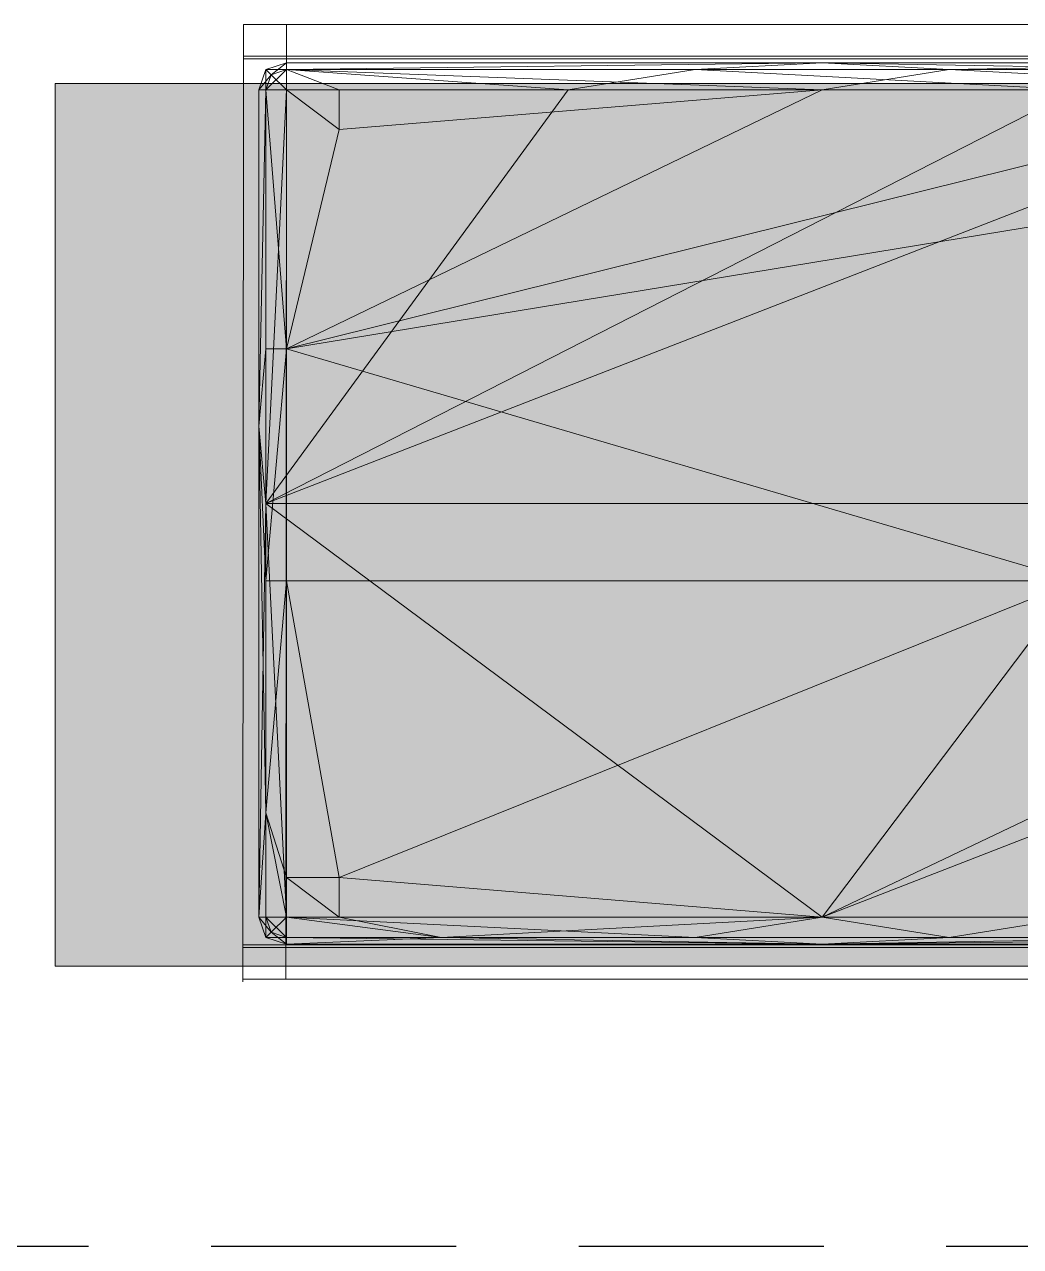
# Model space of a CAD drawing. Header units: millimetres. Extents: x 1.3 to 27.5, y 1.1 to 13.6.
# Drawn here: x 11.243 to 12.26, y 1.939 to 3.185 of the extents above; entities that cross this region are included whole.
import ezdxf

# ---------------------------------------------------------------- set-up
doc = ezdxf.new("R2010")
doc.units = ezdxf.units.MM
doc.linetypes.add('HIDDEN', pattern=[0.375, 0.25, -0.125])
doc.layers.get('0').update_dxf_attribs({"lineweight": 5})
doc.layers.add('U-00-Grafica-AUX', color=252, linetype='HIDDEN')
doc.layers.add('U-00-Mueble-General', color=251, linetype='Continuous', lineweight=9)

# ---------------------------------------------------------------- blocks, each defined once
blk = doc.blocks.new('EQ-MUE-cama 90x200')
blk.add_hatch(color=255).paths.add_polyline_path([(1.9, 0), (1.9, 0.9), (0, 0.9), (0, 0)])
at = {"color": 253}
blk.add_line((0.05, 0), (0.05, 0.9), dxfattribs=at)
blk.add_lwpolyline([(1.9, 0), (1.9, 0.9), (0, 0.9), (0, 0)], close=True)

msp = doc.modelspace()

# ---------------------------------------------------------------- linework, layer by layer
at = {"color": 29, "true_color": 0x4d3128}
for points, invisible_edges in [([(11.4669, 3.185, 0.4743), (11.4669, 3.1501, 0.4716), (11.4669, 3.1528, 0.4743)], 15), ([(11.4669, 3.185, 0.4743), (11.4669, 3.1528, 0.4743), (11.5107, 3.1528, 0.4743)], 12), ([(11.5107, 3.1528, 0.4743), (11.5107, 3.185, 0.4743), (11.4669, 3.185, 0.4743)], 13), ([(11.5107, 3.185, 0.4743), (11.5107, 3.185, 0.3004), (11.4669, 3.185, 0.4743)], 15), ([(11.4669, 3.1501, 0), (11.4669, 3.185, 0), (11.5107, 3.185, 0)], 12), ([(11.5107, 3.185, 0), (11.5107, 3.1501, 0), (11.4669, 3.1501, 0)], 14), ([(11.4669, 3.185, 0.4743), (11.5107, 3.185, 0.3004), (11.5107, 3.185, 0)], 13), ([(11.5107, 3.185, 0), (11.4669, 3.185, 0), (11.4669, 3.185, 0.4743)], 12), ([(11.4669, 3.1501, 0.4716), (11.4669, 3.185, 0.4743), (11.4669, 3.185, 0)], 13), ([(11.4669, 3.185, 0), (11.4669, 3.1501, 0), (11.4669, 3.1501, 0.4716)], 14), ([(11.5107, 3.185, 0.3004), (11.5107, 3.1528, 0.3004), (11.5107, 3.185, 0)], 14), ([(11.5107, 3.1501, 0), (11.5107, 3.185, 0), (11.5107, 3.1528, 0.3004)], 14), ([(11.5107, 3.1528, 0.3004), (11.5107, 3.185, 0.3004), (13.1279, 3.185, 0.3004)], 12), ([(13.1279, 3.185, 0.3004), (13.1279, 3.1528, 0.3004), (11.5107, 3.1528, 0.3004)], 13), ([(11.5107, 3.185, 0.4743), (11.5107, 3.1528, 0.4743), (13.1279, 3.1528, 0.4743)], 13), ([(13.1279, 3.1528, 0.4743), (13.1279, 3.185, 0.4743), (11.5107, 3.185, 0.4743)], 13), ([(11.5107, 3.185, 0.3004), (11.5107, 3.185, 0.4743), (13.1279, 3.185, 0.4743)], 13), ([(13.1279, 3.185, 0.4743), (13.1279, 3.185, 0.3004), (11.5107, 3.185, 0.3004)], 13), ([(11.5107, 3.1501, 0.4716), (11.4669, 3.1501, 0.4716), (11.4664, 2.2463, 0.4716)], 12), ([(11.4664, 2.2463, 0.4716), (11.5101, 2.2463, 0.4716), (11.5107, 3.1501, 0.4716)], 12), ([(11.4664, 2.2087, 0.3031), (11.4664, 2.2463, 0.4716), (11.4669, 3.1501, 0.4716)], 13), ([(11.5101, 2.2463, 0), (11.4664, 2.2463, 0), (11.4669, 3.1501, 0)], 13), ([(11.4664, 2.2087, 0.3031), (11.4669, 3.1501, 0.4716), (11.4669, 3.1501, 0)], 15), ([(11.4669, 3.1501, 0), (11.4664, 2.2463, 0), (11.4664, 2.2087, 0.3031)], 14), ([(11.4669, 3.1528, 0.4743), (11.4669, 3.1501, 0.4716), (11.5107, 3.1501, 0.4716)], 12), ([(11.5107, 3.1501, 0.4716), (11.5107, 3.1528, 0.4743), (11.4669, 3.1528, 0.4743)], 13), ([(11.4669, 3.1501, 0), (11.5107, 3.1501, 0), (11.5101, 2.2463, 0)], 13), ([(11.5107, 3.1528, 0.3004), (11.5107, 3.1501, 0.4716), (11.5101, 2.2463, 0.4716)], 12), ([(11.5101, 2.2463, 0.4716), (11.5101, 2.2463, 0.3031), (11.5107, 3.1528, 0.3004)], 14), ([(11.5107, 3.1528, 0.3004), (11.5101, 2.2463, 0.3031), (11.5101, 2.2463, 0)], 15), ([(11.5101, 2.2463, 0), (11.5107, 3.1501, 0), (11.5107, 3.1528, 0.3004)], 14), ([(11.5107, 3.1501, 0.4716), (11.5107, 3.1528, 0.3004), (13.1279, 3.1528, 0.3004)], 12), ([(13.1279, 3.1528, 0.3004), (13.1279, 3.1501, 0.4716), (11.5107, 3.1501, 0.4716)], 12), ([(11.5107, 3.1528, 0.4743), (11.5107, 3.1501, 0.4716), (13.1279, 3.1501, 0.4716)], 13), ([(13.1279, 3.1501, 0.4716), (13.1279, 3.1528, 0.4743), (11.5107, 3.1528, 0.4743)], 13), ([(11.4664, 2.2114, 0.4743), (11.4664, 2.2436, 0.4743), (11.4664, 2.2463, 0.4716)], 12), ([(11.4664, 2.2087, 0.3031), (11.4664, 2.2114, 0.4743), (11.4664, 2.2463, 0.4716)], 15), ([(11.4664, 2.2463, 0), (11.5101, 2.2463, 0), (11.5101, 2.2436, 0)], 13), ([(11.4664, 2.2114, 0), (11.4664, 2.2463, 0), (11.5101, 2.2436, 0)], 14), ([(11.4664, 2.2463, 0.4716), (11.4664, 2.2436, 0.4743), (11.5101, 2.2436, 0.4743)], 12), ([(11.5101, 2.2436, 0.4743), (11.5101, 2.2463, 0.4716), (11.4664, 2.2463, 0.4716)], 13), ([(11.4664, 2.2463, 0), (11.4664, 2.2114, 0), (11.4664, 2.2087, 0.3031)], 12), ([(11.5101, 2.2436, 0), (11.5101, 2.2114, 0), (11.4664, 2.2114, 0)], 12), ([(11.4664, 2.2436, 0.4743), (11.4664, 2.2114, 0.4743), (11.5101, 2.2114, 0.4743)], 12), ([(11.5101, 2.2114, 0.4743), (11.5101, 2.2436, 0.4743), (11.4664, 2.2436, 0.4743)], 13), ([(13.1274, 2.2463, 0.3031), (13.1274, 2.2436, 0.3004), (11.5101, 2.2436, 0.3004)], 13), ([(11.5101, 2.2436, 0.3004), (11.5101, 2.2463, 0.3031), (13.1274, 2.2463, 0.3031)], 12), ([(11.5101, 2.2463, 0.3031), (11.5101, 2.2436, 0.3004), (11.5101, 2.2436, 0)], 14), ([(11.5101, 2.2436, 0), (11.5101, 2.2463, 0), (11.5101, 2.2463, 0.3031)], 14), ([(11.5101, 2.2463, 0.3031), (11.5101, 2.2463, 0.4716), (13.1274, 2.2463, 0.4716)], 12), ([(13.1274, 2.2463, 0.4716), (13.1274, 2.2463, 0.3031), (11.5101, 2.2463, 0.3031)], 12), ([(11.5101, 2.2463, 0.4716), (11.5101, 2.2436, 0.4743), (13.1274, 2.2436, 0.4743)], 13), ([(13.1274, 2.2436, 0.4743), (13.1274, 2.2463, 0.4716), (11.5101, 2.2463, 0.4716)], 13), ([(11.5101, 2.2436, 0.3004), (11.5101, 2.2114, 0.3004), (11.5101, 2.2114, 0)], 12), ([(11.5101, 2.2114, 0), (11.5101, 2.2436, 0), (11.5101, 2.2436, 0.3004)], 14), ([(11.5101, 2.2114, 0.3004), (11.5101, 2.2436, 0.3004), (13.1274, 2.2436, 0.3004)], 12), ([(13.1274, 2.2436, 0.3004), (13.1274, 2.2114, 0.3004), (11.5101, 2.2114, 0.3004)], 13), ([(11.5101, 2.2436, 0.4743), (11.5101, 2.2114, 0.4743), (13.1274, 2.2114, 0.4743)], 13), ([(13.1274, 2.2114, 0.4743), (13.1274, 2.2436, 0.4743), (11.5101, 2.2436, 0.4743)], 13), ([(11.4664, 2.2114, 0.4743), (11.4664, 2.2087, 0.3031), (11.5101, 2.2114, 0.3004)], 14), ([(11.5101, 2.2114, 0.3004), (11.5101, 2.2114, 0.4743), (11.4664, 2.2114, 0.4743)], 13), ([(11.5101, 2.2114, 0.3004), (11.4664, 2.2087, 0.3031), (11.4664, 2.2114, 0)], 13), ([(11.4664, 2.2114, 0), (11.5101, 2.2114, 0), (11.5101, 2.2114, 0.3004)], 12), ([(11.5101, 2.2114, 0.4743), (11.5101, 2.2114, 0.3004), (13.1274, 2.2114, 0.3004)], 13), ([(13.1274, 2.2114, 0.3004), (13.1274, 2.2114, 0.4743), (11.5101, 2.2114, 0.4743)], 13)]:
    msp.add_3dface(points, dxfattribs=dict(at, invisible_edges=invisible_edges))
at = {"layer": 'U-00-Grafica-AUX'}
msp.add_line((13.1839, 1.9387), (10.1839, 1.9387), dxfattribs=at)

# ---------------------------------------------------------------- block references
at = {"layer": 'U-00-Mueble-General', "rotation": 180}
msp.add_blockref('EQ-MUE-cama 90x200', (13.1748, 3.1247), dxfattribs=at)

# ---------------------------------------------------------------- meshes
at = {"color": 55, "true_color": 0xa1aa5a}
mesh = msp.add_polyface(dxfattribs=at)
corners = [(11.4951, 3.1336, 0.3791), (11.4951, 2.2594, 0.3785), (13.1375, 3.1336, 0.3797), (13.1375, 2.2594, 0.3784), (11.4951, 3.1336, 0.4697), (11.4951, 2.2594, 0.4655), (13.1375, 3.1336, 0.4732), (13.1375, 2.2594, 0.4653), (13.0683, 2.254, 0.4597), (11.4897, 2.6176, 0.4866), (13.143, 2.4599, 0.4901), (13.0683, 2.315, 0.5065), (12.3163, 2.6176, 0.4926), (11.5644, 3.078, 0.5188), (11.5644, 2.315, 0.5048), (13.1218, 2.2472, 0.4151), (11.5108, 2.2472, 0.4208), (11.5108, 3.1458, 0.4261), (13.1218, 3.1458, 0.4261), (11.4826, 2.2747, 0.4207), (11.4826, 3.1183, 0.4211), (13.1501, 3.1183, 0.4261), (13.1501, 2.2747, 0.4261), (13.1218, 2.2747, 0.3425), (13.1218, 3.1183, 0.3425), (11.5108, 3.1183, 0.3425), (11.5108, 2.2747, 0.3425), (13.1218, 3.1183, 0.5147), (13.1218, 2.2747, 0.4988), (13.1218, 2.5388, 0.5098), (11.5108, 2.2747, 0.4991), (11.5108, 3.1183, 0.509), (11.5108, 2.8542, 0.4968), (11.5108, 3.139, 0.3634), (13.143, 3.1183, 0.3634), (13.1218, 2.254, 0.3607), (11.4897, 2.2747, 0.362), (11.4897, 3.1183, 0.4824), (11.5108, 2.254, 0.4796), (13.143, 2.2747, 0.4861), (13.1218, 3.139, 0.4901), (11.4897, 2.254, 0.4235), (11.4897, 3.139, 0.4249), (13.143, 2.254, 0.4234), (13.143, 3.139, 0.4261), (11.9277, 3.139, 0.3634), (12.4459, 3.139, 0.3634), (12.9641, 3.139, 0.3634), (13.1218, 3.139, 0.3634), (12.9641, 2.254, 0.3577), (12.705, 2.254, 0.3585), (12.4459, 2.254, 0.3604), (12.1868, 2.254, 0.3614), (11.9277, 2.254, 0.3611), (11.5108, 2.254, 0.3621), (11.6686, 2.254, 0.4728), (12.1868, 2.254, 0.4768), (12.705, 2.254, 0.4592), (13.1218, 2.254, 0.4724), (12.705, 3.139, 0.4895), (12.1868, 3.139, 0.4913), (11.5108, 3.139, 0.4887), (12.5754, 3.1183, 0.3425), (12.3163, 3.1183, 0.3425), (12.0572, 2.2747, 0.3425), (13.0683, 2.2747, 0.4903), (12.5754, 2.2747, 0.494), (12.3163, 2.2747, 0.5006), (11.5644, 3.1183, 0.5161), (12.0572, 3.1183, 0.5208), (12.5754, 2.2472, 0.4103), (12.0572, 2.2472, 0.4179), (12.0572, 3.1458, 0.4261), (12.5754, 3.1458, 0.4261), (13.143, 2.6965, 0.3634), (13.143, 2.2747, 0.3634), (11.4897, 2.6965, 0.362), (11.4897, 3.1183, 0.3621), (11.4897, 2.8542, 0.4694), (11.4897, 2.381, 0.4733), (11.4897, 2.2747, 0.4794), (13.143, 2.5388, 0.4889), (13.143, 2.6965, 0.4879), (13.143, 3.1183, 0.4901), (12.8345, 2.2747, 0.3425), (12.5754, 2.2747, 0.3425), (12.3163, 2.2747, 0.3425), (11.7981, 3.1183, 0.3425), (13.0683, 2.381, 0.5162), (12.5754, 3.1183, 0.5113), (11.5644, 2.2747, 0.4991), (12.0572, 2.2747, 0.5016), (11.4826, 2.7754, 0.4158), (13.1218, 2.7754, 0.5089), (13.1218, 2.315, 0.508), (13.1218, 2.4599, 0.5145), (13.1218, 2.6176, 0.5051), (12.705, 2.315, 0.5068), (12.4459, 2.315, 0.508), (12.4459, 2.4599, 0.5146), (11.5108, 2.315, 0.4991), (11.5108, 2.6176, 0.5141)]
mesh.append_faces([[corners[k] for k in face] for face in [(86, 74, 85)]], dxfattribs={"vtx0": -1, "vtx1": -1, "vtx2": -1, "color": 55})
mesh.append_faces([[corners[k] for k in face] for face in [(52, 64, 86), (63, 45, 46), (62, 74, 76), (60, 69, 89), (67, 99, 91), (49, 84, 23), (24, 47, 48), (84, 49, 50), (50, 85, 84), (74, 84, 85), (62, 46, 47), (47, 24, 62), (51, 86, 85), (85, 50, 51), (86, 51, 52), (46, 62, 63), (74, 62, 24), (33, 87, 25), (87, 76, 25), (26, 53, 54), (87, 33, 45), (45, 63, 87), (76, 87, 63), (76, 63, 62), (53, 26, 64), (64, 52, 53), (64, 76, 74), (88, 11, 94), (12, 93, 27), (59, 89, 27), (89, 59, 60), (66, 57, 8), (97, 66, 65), (11, 88, 97), (99, 97, 88), (69, 32, 89), (57, 66, 67), (66, 97, 98), (99, 67, 98), (99, 98, 97), (55, 90, 30), (55, 91, 90), (69, 60, 61), (91, 55, 56), (12, 14, 91)]], dxfattribs={"vtx0": -1, "vtx2": -1, "color": 55})
mesh.append_faces([[corners[k] for k in face] for face in [(21, 22, 74), (22, 21, 82), (93, 96, 82), (96, 93, 12), (101, 32, 9), (58, 8, 15), (15, 70, 50), (50, 49, 15), (70, 15, 8), (8, 57, 70), (52, 51, 71), (70, 71, 51), (51, 50, 70), (71, 70, 57), (57, 56, 71), (16, 71, 55), (54, 53, 71), (56, 55, 71), (53, 52, 71), (17, 72, 33), (61, 60, 72), (45, 33, 72), (72, 73, 46), (46, 45, 72), (73, 72, 60), (48, 47, 18), (60, 59, 73), (18, 73, 59), (73, 18, 47), (47, 46, 73), (80, 79, 19), (19, 92, 76), (92, 19, 79), (79, 9, 92), (20, 92, 37), (77, 76, 92), (9, 78, 92), (78, 37, 92), (83, 82, 21), (75, 74, 22), (82, 81, 22), (81, 10, 22), (86, 64, 74), (26, 76, 64), (39, 10, 95), (29, 95, 10), (10, 81, 29), (96, 29, 81), (81, 82, 96), (95, 29, 12), (30, 100, 79), (100, 101, 79), (9, 79, 101), (78, 9, 32), (101, 14, 12), (13, 32, 69), (32, 12, 27)]], dxfattribs={"vtx1": -1, "vtx2": -1, "color": 55})
mesh.append_faces([[corners[k] for k in face] for face in [(43, 15, 35), (35, 3, 43), (15, 43, 7), (7, 58, 15), (49, 35, 15), (55, 38, 16), (41, 16, 38), (38, 5, 41), (16, 41, 1), (1, 54, 16), (71, 16, 54), (42, 17, 33), (33, 0, 42), (17, 42, 4), (4, 61, 17), (72, 17, 61), (44, 18, 40), (40, 6, 44), (18, 44, 2), (2, 48, 18), (59, 40, 18), (56, 67, 91), (12, 91, 99), (41, 19, 36), (36, 1, 41), (19, 41, 5), (5, 80, 19), (76, 36, 19), (42, 20, 37), (37, 4, 42), (20, 42, 0), (0, 77, 20), (92, 20, 77), (44, 21, 34), (34, 2, 44), (21, 44, 6), (6, 83, 21), (74, 34, 21), (43, 22, 39), (39, 7, 43), (22, 43, 3), (3, 75, 22), (10, 39, 22), (35, 23, 75), (75, 3, 35), (74, 75, 23), (24, 48, 2), (2, 34, 24), (74, 24, 34), (23, 35, 49), (74, 23, 84), (33, 25, 77), (77, 0, 33), (76, 77, 25), (26, 54, 1), (1, 36, 26), (76, 26, 36), (40, 27, 83), (83, 6, 40), (27, 93, 83), (82, 83, 93), (28, 94, 11), (11, 65, 28), (58, 28, 65), (65, 8, 58), (28, 58, 7), (7, 39, 28), (94, 28, 39), (94, 95, 88), (95, 94, 39), (29, 96, 12), (27, 40, 59), (8, 65, 66), (65, 11, 97), (88, 95, 99), (12, 99, 95), (27, 89, 32), (67, 56, 57), (98, 67, 66), (79, 80, 30), (38, 30, 80), (80, 5, 38), (30, 38, 55), (100, 30, 90), (90, 14, 100), (101, 100, 14), (13, 68, 31), (61, 31, 68), (31, 61, 4), (4, 37, 31), (32, 13, 31), (32, 31, 37), (37, 78, 32), (14, 90, 91), (61, 68, 69), (13, 69, 68), (32, 101, 12)]], dxfattribs={"vtx2": -1, "color": 55})

doc.saveas('drawing.dxf')
